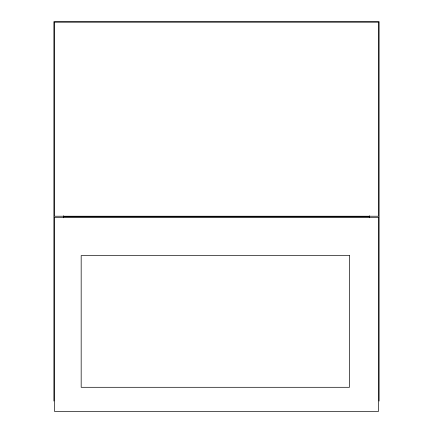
<?xml version="1.0" encoding="UTF-8"?>
<svg xmlns="http://www.w3.org/2000/svg" width="433" height="433" viewBox="0 0 433 433"><rect width="100%" height="100%" fill="white"/><g stroke="black" fill="none" stroke-linecap="round" stroke-linejoin="round"><path stroke-width="0.65" d="M63.656 216.771L369.344 216.771M379.102 401.05L379.102 21.65L53.898 21.65L53.898 401.05M369.344 215.748L369.344 217.777M63.656 215.748L63.656 217.777M378.561 22.191L54.439 22.191L54.439 216.229L378.561 216.229L378.561 22.191M378.561 217.312L54.439 217.312L54.439 411.35L378.561 411.35L378.561 217.312M349.463 255.589L81.171 255.589L81.171 387.297L349.463 387.297L349.463 255.589"/></g></svg>
